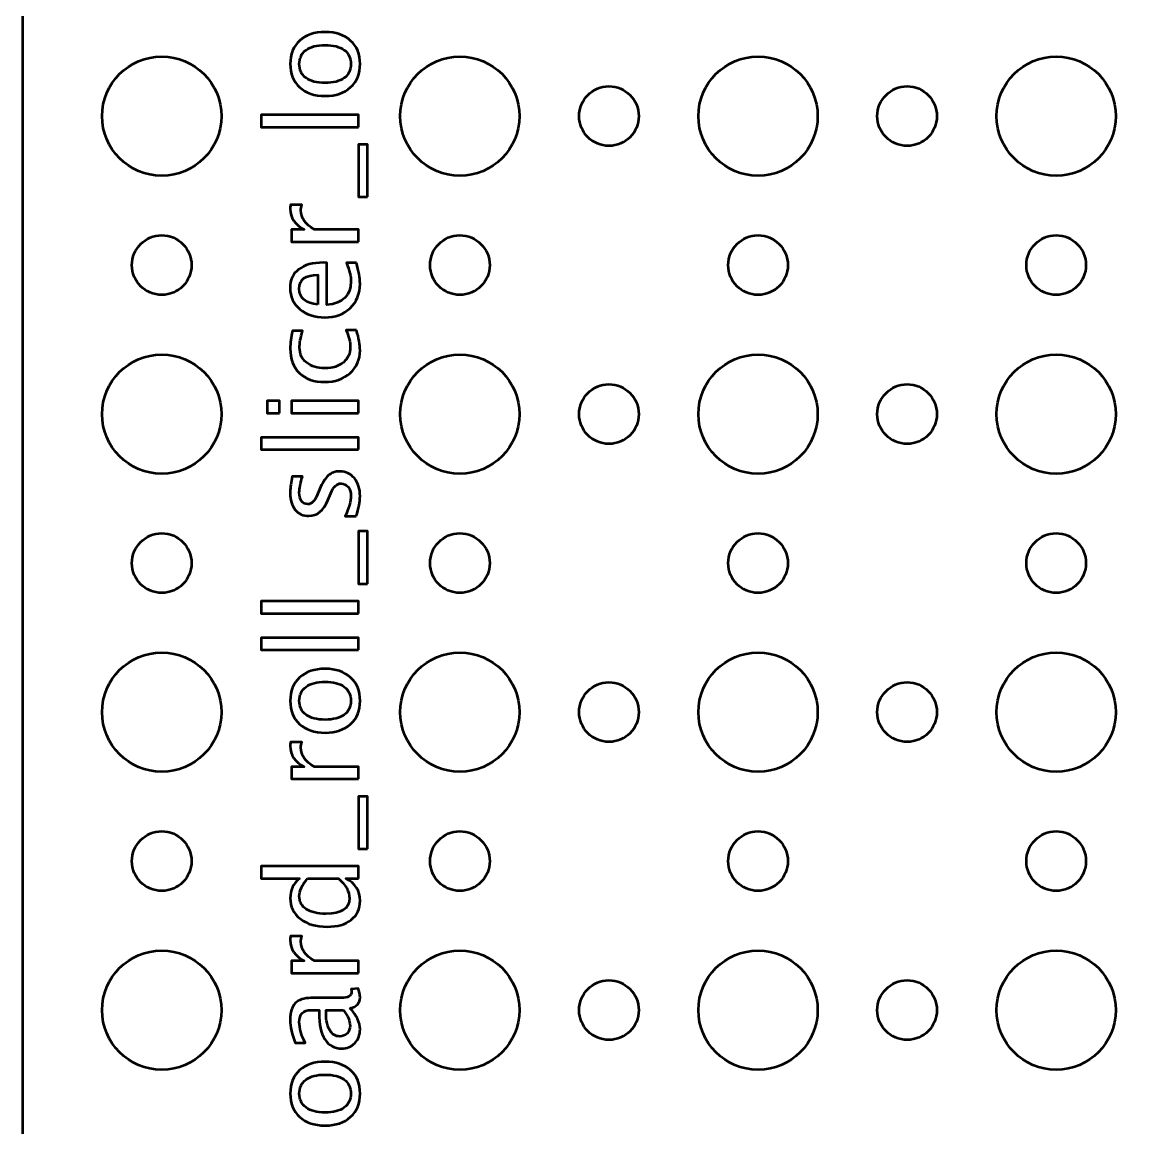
# Model space of a CAD drawing. Header units: centimetres. Extents: x -23.2 to 23.2, y -20.2 to 20.2.
# Drawn here: x -23.2 to -17.52, y -9.59 to -4.03 of the extents above; entities that cross this region are included whole.
import ezdxf

# ---------------------------------------------------------------- set-up
doc = ezdxf.new("R2010")
doc.units = ezdxf.units.CM
doc.header["$MEASUREMENT"] = 0
doc.layers.add('Layer 1', color=7, linetype='Continuous')

msp = doc.modelspace()

# ---------------------------------------------------------------- linework, layer by layer
at = {"layer": 'Layer 1', "lineweight": 53}
for centre, major_axis in [((-22.49999, -4.50001), (0, 0.30001)), ((-20.99999, -4.50001), (0, 0.30001)), ((-19.49999, -4.50001), (0, 0.30001)), ((-17.99999, -4.50001), (0, 0.30001)), ((-20.25, -4.5), (0, 0.15)), ((-18.75, -4.5), (0, 0.15)), ((-22.5, -5.25), (0, 0.15)), ((-21, -5.25), (0, 0.15)), ((-19.5, -5.25), (0, 0.15)), ((-18, -5.25), (0, 0.15)), ((-22.49999, -6.00001), (0, 0.30001)), ((-20.99999, -6.00001), (0, 0.30001)), ((-19.49999, -6.00001), (0, 0.30001)), ((-17.99999, -6.00001), (0, 0.30001)), ((-20.25, -6), (0, 0.15)), ((-18.75, -6), (0, 0.15)), ((-22.5, -6.75), (0, 0.15)), ((-21, -6.75), (0, 0.15)), ((-19.5, -6.75), (0, 0.15)), ((-18, -6.75), (0, 0.15)), ((-22.49999, -7.50001), (0, 0.30001)), ((-20.99999, -7.50001), (0, 0.30001)), ((-19.49999, -7.50001), (0, 0.30001)), ((-17.99999, -7.50001), (0, 0.30001)), ((-20.25, -7.5), (0, 0.15)), ((-18.75, -7.5), (0, 0.15)), ((-22.5, -8.25), (0, 0.15)), ((-21, -8.25), (0, 0.15)), ((-19.5, -8.25), (0, 0.15)), ((-18, -8.25), (0, 0.15)), ((-22.49999, -9.00001), (0, 0.30001)), ((-20.99999, -9.00001), (0, 0.30001)), ((-19.49999, -9.00001), (0, 0.30001)), ((-17.99999, -9.00001), (0, 0.30001)), ((-20.25, -9), (0, 0.15)), ((-18.75, -9), (0, 0.15))]:
    msp.add_ellipse(centre, major_axis=major_axis, ratio=1, dxfattribs=at)
msp.add_open_spline([(-22.7, -20.2), (-22.97614, -20.2), (-23.2, -19.97614), (-23.2, -19.7), (-23.2, -19.7), (-23.2, -19.7), (-23.2, 19.7), (-23.2, 19.7), (-23.2, 19.7), (-23.2, 19.97614), (-22.97614, 20.2), (-22.7, 20.2), (-22.7, 20.2), (-18.95782, 20.2), (-13.47204, 20.2), (-10.3, 20.2), (-10.3, 20.2), (-10.02386, 20.2), (-9.8, 19.97614), (-9.8, 19.7), (-9.8, 19.7), (-9.8, 19.7), (-9.8, 2.2), (-9.8, 2.2), (-9.8, 2.2), (-9.8, 2.2), (22.7, 2.2), (22.7, 2.2), (22.7, 2.2), (22.97614, 2.2), (23.2, 1.97614), (23.2, 1.7), (23.2, 1.7), (23.2, 1.7), (23.2, -4.7), (23.2, -4.7), (23.2, -4.7), (23.2, -4.97614), (22.97614, -5.2), (22.7, -5.2), (22.7, -5.2), (22.7, -5.2), (-9.8, -5.2), (-9.8, -5.2), (-9.8, -5.2), (-9.8, -5.2), (-9.8, -19.7), (-9.8, -19.7), (-9.8, -19.7), (-9.8, -19.97614), (-10.02386, -20.2), (-10.3, -20.2), (-10.3, -20.2), (-15.07775, -20.2), (-17.92225, -20.2), (-22.7, -20.2)], degree=3, knots=[0, 0, 0, 0, 0.0666667, 0.0666667, 0.0666667, 0.0666667, 0.1333333, 0.1333333, 0.1333333, 0.1333333, 0.2, 0.2, 0.2, 0.2, 0.2666667, 0.2666667, 0.2666667, 0.2666667, 0.3333333, 0.3333333, 0.3333333, 0.3333333, 0.4, 0.4, 0.4, 0.4, 0.4666667, 0.4666667, 0.4666667, 0.4666667, 0.5333333, 0.5333333, 0.5333333, 0.5333333, 0.6, 0.6, 0.6, 0.6, 0.6666667, 0.6666667, 0.6666667, 0.6666667, 0.7333333, 0.7333333, 0.7333333, 0.7333333, 0.8, 0.8, 0.8, 0.8, 0.8666667, 0.8666667, 0.8666667, 0.8666667, 1, 1, 1, 1], dxfattribs=at)
at = {"layer": 'Layer 1', "color": 5, "lineweight": 53}
for points, knots in [([(-21.50235, -4.2376), (-21.50235, -4.28703), (-21.51812, -4.32619), (-21.54966, -4.35496), (-21.54966, -4.35496), (-21.5812, -4.38386), (-21.62406, -4.39825), (-21.67814, -4.39825), (-21.67814, -4.39825), (-21.73211, -4.39825), (-21.77487, -4.38386), (-21.8063, -4.35496), (-21.8063, -4.35496), (-21.83774, -4.32619), (-21.85351, -4.28703), (-21.85351, -4.2376), (-21.85351, -4.2376), (-21.85351, -4.18818), (-21.83774, -4.14902), (-21.8063, -4.12024), (-21.8063, -4.12024), (-21.77487, -4.09134), (-21.73211, -4.07695), (-21.67814, -4.07695), (-21.67814, -4.07695), (-21.62406, -4.07695), (-21.5812, -4.09134), (-21.54966, -4.12024), (-21.54966, -4.12024), (-21.51812, -4.14902), (-21.50235, -4.18818), (-21.50235, -4.2376)], [0, 0, 0, 0, 0.1111111, 0.1111111, 0.1111111, 0.1111111, 0.2222222, 0.2222222, 0.2222222, 0.2222222, 0.3333333, 0.3333333, 0.3333333, 0.3333333, 0.4444444, 0.4444444, 0.4444444, 0.4444444, 0.5555556, 0.5555556, 0.5555556, 0.5555556, 0.6666667, 0.6666667, 0.6666667, 0.6666667, 0.7777778, 0.7777778, 0.7777778, 0.7777778, 1, 1, 1, 1]), ([(-21.54807, -4.23771), (-21.54807, -4.20755), (-21.55939, -4.18405), (-21.58215, -4.16733), (-21.58215, -4.16733), (-21.6048, -4.15072), (-21.63686, -4.14235), (-21.67814, -4.14235), (-21.67814, -4.14235), (-21.71931, -4.14235), (-21.75127, -4.15072), (-21.77392, -4.16733), (-21.77392, -4.16733), (-21.79646, -4.18405), (-21.80779, -4.20755), (-21.80779, -4.23771), (-21.80779, -4.23771), (-21.80779, -4.26798), (-21.79646, -4.29147), (-21.77392, -4.30798), (-21.77392, -4.30798), (-21.75127, -4.3246), (-21.71931, -4.33284), (-21.67814, -4.33284), (-21.67814, -4.33284), (-21.63686, -4.33284), (-21.6048, -4.3246), (-21.58215, -4.30798), (-21.58215, -4.30798), (-21.55939, -4.29147), (-21.54807, -4.26798), (-21.54807, -4.23771)], [0, 0, 0, 0, 0.1111111, 0.1111111, 0.1111111, 0.1111111, 0.2222222, 0.2222222, 0.2222222, 0.2222222, 0.3333333, 0.3333333, 0.3333333, 0.3333333, 0.4444444, 0.4444444, 0.4444444, 0.4444444, 0.5555556, 0.5555556, 0.5555556, 0.5555556, 0.6666667, 0.6666667, 0.6666667, 0.6666667, 0.7777778, 0.7777778, 0.7777778, 0.7777778, 1, 1, 1, 1]), ([(-21.50997, -4.55509), (-21.50997, -4.55509), (-21.99956, -4.55509), (-21.99956, -4.55509), (-21.99956, -4.55509), (-21.99956, -4.55509), (-21.99956, -4.49414), (-21.99956, -4.49414), (-21.99956, -4.49414), (-21.99956, -4.49414), (-21.50997, -4.49414), (-21.50997, -4.49414), (-21.50997, -4.49414), (-21.50997, -4.49414), (-21.50997, -4.55509), (-21.50997, -4.55509)], [0, 0, 0, 0, 0.2, 0.2, 0.2, 0.2, 0.4, 0.4, 0.4, 0.4, 0.6, 0.6, 0.6, 0.6, 1, 1, 1, 1]), ([(-21.46425, -4.90688), (-21.46425, -4.90688), (-21.50997, -4.90688), (-21.50997, -4.90688), (-21.50997, -4.90688), (-21.50997, -4.90688), (-21.50997, -4.64273), (-21.50997, -4.64273), (-21.50997, -4.64273), (-21.50997, -4.64273), (-21.46425, -4.64273), (-21.46425, -4.64273), (-21.46425, -4.64273), (-21.46425, -4.64273), (-21.46425, -4.90688), (-21.46425, -4.90688)], [0, 0, 0, 0, 0.2, 0.2, 0.2, 0.2, 0.4, 0.4, 0.4, 0.4, 0.6, 0.6, 0.6, 0.6, 1, 1, 1, 1]), ([(-21.50997, -5.13241), (-21.50997, -5.13241), (-21.84652, -5.13241), (-21.84652, -5.13241), (-21.84652, -5.13241), (-21.84652, -5.13241), (-21.84652, -5.07146), (-21.84652, -5.07146), (-21.84652, -5.07146), (-21.84652, -5.07146), (-21.78291, -5.07146), (-21.78291, -5.07146), (-21.78291, -5.07146), (-21.83001, -5.04722), (-21.85351, -5.01209), (-21.85351, -4.96594), (-21.85351, -4.96594), (-21.85351, -4.9597), (-21.85298, -4.95314), (-21.85192, -4.94636), (-21.85192, -4.94636), (-21.85192, -4.94636), (-21.79487, -4.94636), (-21.79487, -4.94636), (-21.79487, -4.94636), (-21.79837, -4.95695), (-21.80017, -4.96626), (-21.80017, -4.9743), (-21.80017, -4.9743), (-21.80017, -5.01304), (-21.77731, -5.04542), (-21.73148, -5.07146), (-21.73148, -5.07146), (-21.73148, -5.07146), (-21.50997, -5.07146), (-21.50997, -5.07146), (-21.50997, -5.07146), (-21.50997, -5.07146), (-21.50997, -5.13241), (-21.50997, -5.13241)], [0, 0, 0, 0, 0.0909091, 0.0909091, 0.0909091, 0.0909091, 0.1818182, 0.1818182, 0.1818182, 0.1818182, 0.2727273, 0.2727273, 0.2727273, 0.2727273, 0.3636364, 0.3636364, 0.3636364, 0.3636364, 0.4545455, 0.4545455, 0.4545455, 0.4545455, 0.5454545, 0.5454545, 0.5454545, 0.5454545, 0.6363636, 0.6363636, 0.6363636, 0.6363636, 0.7272727, 0.7272727, 0.7272727, 0.7272727, 0.8181818, 0.8181818, 0.8181818, 0.8181818, 1, 1, 1, 1]), ([(-21.52077, -5.23919), (-21.50849, -5.28015), (-21.50235, -5.31518), (-21.50235, -5.34439), (-21.50235, -5.34439), (-21.50235, -5.39424), (-21.51886, -5.43477), (-21.55177, -5.46599), (-21.55177, -5.46599), (-21.58469, -5.49721), (-21.62734, -5.51287), (-21.67983, -5.51287), (-21.67983, -5.51287), (-21.73074, -5.51287), (-21.77254, -5.49911), (-21.80525, -5.47149), (-21.80525, -5.47149), (-21.83784, -5.44387), (-21.85414, -5.40853), (-21.85414, -5.36545), (-21.85414, -5.36545), (-21.85414, -5.32471), (-21.83964, -5.29317), (-21.81064, -5.27094), (-21.81064, -5.27094), (-21.78164, -5.24872), (-21.74058, -5.23761), (-21.68735, -5.23761), (-21.68735, -5.23761), (-21.68735, -5.23761), (-21.66872, -5.23792), (-21.66872, -5.23792), (-21.66872, -5.23792), (-21.66872, -5.23792), (-21.66872, -5.45064), (-21.66872, -5.45064), (-21.66872, -5.45064), (-21.58829, -5.44176), (-21.54807, -5.4025), (-21.54807, -5.33296), (-21.54807, -5.33296), (-21.54807, -5.30746), (-21.55527, -5.27624), (-21.56966, -5.23919), (-21.56966, -5.23919), (-21.56966, -5.23919), (-21.52077, -5.23919), (-21.52077, -5.23919)], [0, 0, 0, 0, 0.0769231, 0.0769231, 0.0769231, 0.0769231, 0.1538462, 0.1538462, 0.1538462, 0.1538462, 0.2307692, 0.2307692, 0.2307692, 0.2307692, 0.3076923, 0.3076923, 0.3076923, 0.3076923, 0.3846154, 0.3846154, 0.3846154, 0.3846154, 0.4615385, 0.4615385, 0.4615385, 0.4615385, 0.5384615, 0.5384615, 0.5384615, 0.5384615, 0.6153846, 0.6153846, 0.6153846, 0.6153846, 0.6923077, 0.6923077, 0.6923077, 0.6923077, 0.7692308, 0.7692308, 0.7692308, 0.7692308, 0.8461538, 0.8461538, 0.8461538, 0.8461538, 1, 1, 1, 1]), ([(-21.71444, -5.44746), (-21.71444, -5.44746), (-21.71444, -5.29888), (-21.71444, -5.29888), (-21.71444, -5.29888), (-21.77709, -5.29888), (-21.80842, -5.32227), (-21.80842, -5.36895), (-21.80842, -5.36895), (-21.80842, -5.41594), (-21.77709, -5.44208), (-21.71444, -5.44746)], [0, 0, 0, 0, 0.25, 0.25, 0.25, 0.25, 0.5, 0.5, 0.5, 0.5, 1, 1, 1, 1]), ([(-21.52013, -5.57776), (-21.50828, -5.61724), (-21.50235, -5.65131), (-21.50235, -5.67999), (-21.50235, -5.67999), (-21.50235, -5.7255), (-21.51918, -5.76318), (-21.55273, -5.79312), (-21.55273, -5.79312), (-21.58638, -5.82307), (-21.62882, -5.8381), (-21.67994, -5.8381), (-21.67994, -5.8381), (-21.73455, -5.8381), (-21.7772, -5.82328), (-21.80768, -5.79365), (-21.80768, -5.79365), (-21.83827, -5.76403), (-21.85351, -5.72265), (-21.85351, -5.66952), (-21.85351, -5.66952), (-21.85351, -5.64338), (-21.84991, -5.61395), (-21.84271, -5.58157), (-21.84271, -5.58157), (-21.84271, -5.58157), (-21.79128, -5.58157), (-21.79128, -5.58157), (-21.79128, -5.58157), (-21.80144, -5.61597), (-21.80652, -5.64401), (-21.80652, -5.6656), (-21.80652, -5.6656), (-21.80652, -5.69693), (-21.79477, -5.72201), (-21.77138, -5.74074), (-21.77138, -5.74074), (-21.74799, -5.75948), (-21.71677, -5.76888), (-21.67782, -5.76888), (-21.67782, -5.76888), (-21.64004, -5.76888), (-21.60956, -5.75916), (-21.58617, -5.73979), (-21.58617, -5.73979), (-21.56289, -5.72042), (-21.55125, -5.69513), (-21.55125, -5.6637), (-21.55125, -5.6637), (-21.55125, -5.63586), (-21.55844, -5.60729), (-21.57284, -5.57776), (-21.57284, -5.57776), (-21.57284, -5.57776), (-21.52013, -5.57776), (-21.52013, -5.57776)], [0, 0, 0, 0, 0.0666667, 0.0666667, 0.0666667, 0.0666667, 0.1333333, 0.1333333, 0.1333333, 0.1333333, 0.2, 0.2, 0.2, 0.2, 0.2666667, 0.2666667, 0.2666667, 0.2666667, 0.3333333, 0.3333333, 0.3333333, 0.3333333, 0.4, 0.4, 0.4, 0.4, 0.4666667, 0.4666667, 0.4666667, 0.4666667, 0.5333333, 0.5333333, 0.5333333, 0.5333333, 0.6, 0.6, 0.6, 0.6, 0.6666667, 0.6666667, 0.6666667, 0.6666667, 0.7333333, 0.7333333, 0.7333333, 0.7333333, 0.8, 0.8, 0.8, 0.8, 0.8666667, 0.8666667, 0.8666667, 0.8666667, 1, 1, 1, 1]), ([(-21.90812, -5.99495), (-21.90812, -5.99495), (-21.96908, -5.99495), (-21.96908, -5.99495), (-21.96908, -5.99495), (-21.96908, -5.99495), (-21.96908, -5.934), (-21.96908, -5.934), (-21.96908, -5.934), (-21.96908, -5.934), (-21.90812, -5.934), (-21.90812, -5.934), (-21.90812, -5.934), (-21.90812, -5.934), (-21.90812, -5.99495), (-21.90812, -5.99495)], [0, 0, 0, 0, 0.2, 0.2, 0.2, 0.2, 0.4, 0.4, 0.4, 0.4, 0.6, 0.6, 0.6, 0.6, 1, 1, 1, 1]), ([(-21.50997, -5.99495), (-21.50997, -5.99495), (-21.84652, -5.99495), (-21.84652, -5.99495), (-21.84652, -5.99495), (-21.84652, -5.99495), (-21.84652, -5.934), (-21.84652, -5.934), (-21.84652, -5.934), (-21.84652, -5.934), (-21.50997, -5.934), (-21.50997, -5.934), (-21.50997, -5.934), (-21.50997, -5.934), (-21.50997, -5.99495), (-21.50997, -5.99495)], [0, 0, 0, 0, 0.2, 0.2, 0.2, 0.2, 0.4, 0.4, 0.4, 0.4, 0.6, 0.6, 0.6, 0.6, 1, 1, 1, 1]), ([(-21.50997, -6.17846), (-21.50997, -6.17846), (-21.99956, -6.17846), (-21.99956, -6.17846), (-21.99956, -6.17846), (-21.99956, -6.17846), (-21.99956, -6.11751), (-21.99956, -6.11751), (-21.99956, -6.11751), (-21.99956, -6.11751), (-21.50997, -6.11751), (-21.50997, -6.11751), (-21.50997, -6.11751), (-21.50997, -6.11751), (-21.50997, -6.17846), (-21.50997, -6.17846)], [0, 0, 0, 0, 0.2, 0.2, 0.2, 0.2, 0.4, 0.4, 0.4, 0.4, 0.6, 0.6, 0.6, 0.6, 1, 1, 1, 1]), ([(-21.52204, -6.51426), (-21.52204, -6.51426), (-21.57792, -6.51426), (-21.57792, -6.51426), (-21.57792, -6.51426), (-21.55802, -6.47437), (-21.54807, -6.43977), (-21.54807, -6.41024), (-21.54807, -6.41024), (-21.54807, -6.39267), (-21.55283, -6.37807), (-21.56236, -6.36653), (-21.56236, -6.36653), (-21.57178, -6.355), (-21.58363, -6.34917), (-21.59792, -6.34917), (-21.59792, -6.34917), (-21.61877, -6.34917), (-21.63602, -6.36537), (-21.64967, -6.39775), (-21.64967, -6.39775), (-21.64967, -6.39775), (-21.6648, -6.43342), (-21.6648, -6.43342), (-21.6648, -6.43342), (-21.68661, -6.48601), (-21.71814, -6.51236), (-21.7591, -6.51236), (-21.7591, -6.51236), (-21.78842, -6.51236), (-21.81149, -6.50199), (-21.82832, -6.48124), (-21.82832, -6.48124), (-21.84514, -6.4605), (-21.85351, -6.43204), (-21.85351, -6.39595), (-21.85351, -6.39595), (-21.85351, -6.37722), (-21.85097, -6.35394), (-21.84578, -6.32631), (-21.84578, -6.32631), (-21.84578, -6.32631), (-21.84335, -6.31361), (-21.84335, -6.31361), (-21.84335, -6.31361), (-21.84335, -6.31361), (-21.79255, -6.31361), (-21.79255, -6.31361), (-21.79255, -6.31361), (-21.80271, -6.34759), (-21.80779, -6.37468), (-21.80779, -6.39489), (-21.80779, -6.39489), (-21.80779, -6.41267), (-21.80387, -6.42675), (-21.79614, -6.43744), (-21.79614, -6.43744), (-21.78842, -6.44802), (-21.77805, -6.45331), (-21.76503, -6.45331), (-21.76503, -6.45331), (-21.74672, -6.45331), (-21.73116, -6.4385), (-21.71857, -6.40876), (-21.71857, -6.40876), (-21.71857, -6.40876), (-21.70619, -6.37944), (-21.70619, -6.37944), (-21.70619, -6.37944), (-21.69222, -6.34621), (-21.6774, -6.32272), (-21.66184, -6.30896), (-21.66184, -6.30896), (-21.64628, -6.29509), (-21.62681, -6.28821), (-21.60353, -6.28821), (-21.60353, -6.28821), (-21.574, -6.28821), (-21.54976, -6.29986), (-21.53082, -6.32325), (-21.53082, -6.32325), (-21.51188, -6.34653), (-21.50235, -6.37637), (-21.50235, -6.41267), (-21.50235, -6.41267), (-21.50235, -6.44061), (-21.50891, -6.47437), (-21.52204, -6.51426)], [0, 0, 0, 0, 0.0434783, 0.0434783, 0.0434783, 0.0434783, 0.0869565, 0.0869565, 0.0869565, 0.0869565, 0.1304348, 0.1304348, 0.1304348, 0.1304348, 0.173913, 0.173913, 0.173913, 0.173913, 0.2173913, 0.2173913, 0.2173913, 0.2173913, 0.2608696, 0.2608696, 0.2608696, 0.2608696, 0.3043478, 0.3043478, 0.3043478, 0.3043478, 0.3478261, 0.3478261, 0.3478261, 0.3478261, 0.3913043, 0.3913043, 0.3913043, 0.3913043, 0.4347826, 0.4347826, 0.4347826, 0.4347826, 0.4782609, 0.4782609, 0.4782609, 0.4782609, 0.5217391, 0.5217391, 0.5217391, 0.5217391, 0.5652174, 0.5652174, 0.5652174, 0.5652174, 0.6086957, 0.6086957, 0.6086957, 0.6086957, 0.6521739, 0.6521739, 0.6521739, 0.6521739, 0.6956522, 0.6956522, 0.6956522, 0.6956522, 0.7391304, 0.7391304, 0.7391304, 0.7391304, 0.7826087, 0.7826087, 0.7826087, 0.7826087, 0.826087, 0.826087, 0.826087, 0.826087, 0.8695652, 0.8695652, 0.8695652, 0.8695652, 0.9130435, 0.9130435, 0.9130435, 0.9130435, 1, 1, 1, 1]), ([(-21.46425, -6.85399), (-21.46425, -6.85399), (-21.50997, -6.85399), (-21.50997, -6.85399), (-21.50997, -6.85399), (-21.50997, -6.85399), (-21.50997, -6.58984), (-21.50997, -6.58984), (-21.50997, -6.58984), (-21.50997, -6.58984), (-21.46425, -6.58984), (-21.46425, -6.58984), (-21.46425, -6.58984), (-21.46425, -6.58984), (-21.46425, -6.85399), (-21.46425, -6.85399)], [0, 0, 0, 0, 0.2, 0.2, 0.2, 0.2, 0.4, 0.4, 0.4, 0.4, 0.6, 0.6, 0.6, 0.6, 1, 1, 1, 1]), ([(-21.50997, -7.00321), (-21.50997, -7.00321), (-21.99956, -7.00321), (-21.99956, -7.00321), (-21.99956, -7.00321), (-21.99956, -7.00321), (-21.99956, -6.94226), (-21.99956, -6.94226), (-21.99956, -6.94226), (-21.99956, -6.94226), (-21.50997, -6.94226), (-21.50997, -6.94226), (-21.50997, -6.94226), (-21.50997, -6.94226), (-21.50997, -7.00321), (-21.50997, -7.00321)], [0, 0, 0, 0, 0.2, 0.2, 0.2, 0.2, 0.4, 0.4, 0.4, 0.4, 0.6, 0.6, 0.6, 0.6, 1, 1, 1, 1]), ([(-21.50997, -7.18673), (-21.50997, -7.18673), (-21.99956, -7.18673), (-21.99956, -7.18673), (-21.99956, -7.18673), (-21.99956, -7.18673), (-21.99956, -7.12578), (-21.99956, -7.12578), (-21.99956, -7.12578), (-21.99956, -7.12578), (-21.50997, -7.12578), (-21.50997, -7.12578), (-21.50997, -7.12578), (-21.50997, -7.12578), (-21.50997, -7.18673), (-21.50997, -7.18673)], [0, 0, 0, 0, 0.2, 0.2, 0.2, 0.2, 0.4, 0.4, 0.4, 0.4, 0.6, 0.6, 0.6, 0.6, 1, 1, 1, 1]), ([(-21.50235, -7.44285), (-21.50235, -7.49228), (-21.51812, -7.53144), (-21.54966, -7.56021), (-21.54966, -7.56021), (-21.5812, -7.58911), (-21.62406, -7.6035), (-21.67814, -7.6035), (-21.67814, -7.6035), (-21.73211, -7.6035), (-21.77487, -7.58911), (-21.8063, -7.56021), (-21.8063, -7.56021), (-21.83774, -7.53144), (-21.85351, -7.49228), (-21.85351, -7.44285), (-21.85351, -7.44285), (-21.85351, -7.39343), (-21.83774, -7.35427), (-21.8063, -7.32549), (-21.8063, -7.32549), (-21.77487, -7.29659), (-21.73211, -7.2822), (-21.67814, -7.2822), (-21.67814, -7.2822), (-21.62406, -7.2822), (-21.5812, -7.29659), (-21.54966, -7.32549), (-21.54966, -7.32549), (-21.51812, -7.35427), (-21.50235, -7.39343), (-21.50235, -7.44285)], [0, 0, 0, 0, 0.1111111, 0.1111111, 0.1111111, 0.1111111, 0.2222222, 0.2222222, 0.2222222, 0.2222222, 0.3333333, 0.3333333, 0.3333333, 0.3333333, 0.4444444, 0.4444444, 0.4444444, 0.4444444, 0.5555556, 0.5555556, 0.5555556, 0.5555556, 0.6666667, 0.6666667, 0.6666667, 0.6666667, 0.7777778, 0.7777778, 0.7777778, 0.7777778, 1, 1, 1, 1]), ([(-21.54807, -7.44296), (-21.54807, -7.4128), (-21.55939, -7.3893), (-21.58215, -7.37258), (-21.58215, -7.37258), (-21.6048, -7.35597), (-21.63686, -7.3476), (-21.67814, -7.3476), (-21.67814, -7.3476), (-21.71931, -7.3476), (-21.75127, -7.35597), (-21.77392, -7.37258), (-21.77392, -7.37258), (-21.79646, -7.3893), (-21.80779, -7.4128), (-21.80779, -7.44296), (-21.80779, -7.44296), (-21.80779, -7.47323), (-21.79646, -7.49672), (-21.77392, -7.51323), (-21.77392, -7.51323), (-21.75127, -7.52985), (-21.71931, -7.53809), (-21.67814, -7.53809), (-21.67814, -7.53809), (-21.63686, -7.53809), (-21.6048, -7.52985), (-21.58215, -7.51323), (-21.58215, -7.51323), (-21.55939, -7.49672), (-21.54807, -7.47323), (-21.54807, -7.44296)], [0, 0, 0, 0, 0.1111111, 0.1111111, 0.1111111, 0.1111111, 0.2222222, 0.2222222, 0.2222222, 0.2222222, 0.3333333, 0.3333333, 0.3333333, 0.3333333, 0.4444444, 0.4444444, 0.4444444, 0.4444444, 0.5555556, 0.5555556, 0.5555556, 0.5555556, 0.6666667, 0.6666667, 0.6666667, 0.6666667, 0.7777778, 0.7777778, 0.7777778, 0.7777778, 1, 1, 1, 1]), ([(-21.50997, -7.83664), (-21.50997, -7.83664), (-21.84652, -7.83664), (-21.84652, -7.83664), (-21.84652, -7.83664), (-21.84652, -7.83664), (-21.84652, -7.77569), (-21.84652, -7.77569), (-21.84652, -7.77569), (-21.84652, -7.77569), (-21.78291, -7.77569), (-21.78291, -7.77569), (-21.78291, -7.77569), (-21.83001, -7.75145), (-21.85351, -7.71632), (-21.85351, -7.67017), (-21.85351, -7.67017), (-21.85351, -7.66393), (-21.85298, -7.65737), (-21.85192, -7.65059), (-21.85192, -7.65059), (-21.85192, -7.65059), (-21.79487, -7.65059), (-21.79487, -7.65059), (-21.79487, -7.65059), (-21.79837, -7.66118), (-21.80017, -7.67049), (-21.80017, -7.67853), (-21.80017, -7.67853), (-21.80017, -7.71727), (-21.77731, -7.74965), (-21.73148, -7.77569), (-21.73148, -7.77569), (-21.73148, -7.77569), (-21.50997, -7.77569), (-21.50997, -7.77569), (-21.50997, -7.77569), (-21.50997, -7.77569), (-21.50997, -7.83664), (-21.50997, -7.83664)], [0, 0, 0, 0, 0.0909091, 0.0909091, 0.0909091, 0.0909091, 0.1818182, 0.1818182, 0.1818182, 0.1818182, 0.2727273, 0.2727273, 0.2727273, 0.2727273, 0.3636364, 0.3636364, 0.3636364, 0.3636364, 0.4545455, 0.4545455, 0.4545455, 0.4545455, 0.5454545, 0.5454545, 0.5454545, 0.5454545, 0.6363636, 0.6363636, 0.6363636, 0.6363636, 0.7272727, 0.7272727, 0.7272727, 0.7272727, 0.8181818, 0.8181818, 0.8181818, 0.8181818, 1, 1, 1, 1]), ([(-21.46425, -8.18843), (-21.46425, -8.18843), (-21.50997, -8.18843), (-21.50997, -8.18843), (-21.50997, -8.18843), (-21.50997, -8.18843), (-21.50997, -7.92428), (-21.50997, -7.92428), (-21.50997, -7.92428), (-21.50997, -7.92428), (-21.46425, -7.92428), (-21.46425, -7.92428), (-21.46425, -7.92428), (-21.46425, -7.92428), (-21.46425, -8.18843), (-21.46425, -8.18843)], [0, 0, 0, 0, 0.2, 0.2, 0.2, 0.2, 0.4, 0.4, 0.4, 0.4, 0.6, 0.6, 0.6, 0.6, 1, 1, 1, 1]), ([(-21.50997, -8.33723), (-21.50997, -8.33723), (-21.57315, -8.33723), (-21.57315, -8.33723), (-21.57315, -8.33723), (-21.52595, -8.36211), (-21.50235, -8.39957), (-21.50235, -8.44963), (-21.50235, -8.44963), (-21.50235, -8.49027), (-21.51706, -8.52222), (-21.54659, -8.5455), (-21.54659, -8.5455), (-21.57612, -8.56879), (-21.61644, -8.58043), (-21.66756, -8.58043), (-21.66756, -8.58043), (-21.72344, -8.58043), (-21.76842, -8.5672), (-21.80249, -8.54085), (-21.80249, -8.54085), (-21.83647, -8.51439), (-21.85351, -8.47969), (-21.85351, -8.43661), (-21.85351, -8.43661), (-21.85351, -8.39671), (-21.83827, -8.36348), (-21.80768, -8.33723), (-21.80768, -8.33723), (-21.80768, -8.33723), (-21.99956, -8.33723), (-21.99956, -8.33723), (-21.99956, -8.33723), (-21.99956, -8.33723), (-21.99956, -8.27627), (-21.99956, -8.27627), (-21.99956, -8.27627), (-21.99956, -8.27627), (-21.50997, -8.27627), (-21.50997, -8.27627), (-21.50997, -8.27627), (-21.50997, -8.27627), (-21.50997, -8.33723), (-21.50997, -8.33723)], [0, 0, 0, 0, 0.0833333, 0.0833333, 0.0833333, 0.0833333, 0.1666667, 0.1666667, 0.1666667, 0.1666667, 0.25, 0.25, 0.25, 0.25, 0.3333333, 0.3333333, 0.3333333, 0.3333333, 0.4166667, 0.4166667, 0.4166667, 0.4166667, 0.5, 0.5, 0.5, 0.5, 0.5833333, 0.5833333, 0.5833333, 0.5833333, 0.6666667, 0.6666667, 0.6666667, 0.6666667, 0.75, 0.75, 0.75, 0.75, 0.8333333, 0.8333333, 0.8333333, 0.8333333, 1, 1, 1, 1]), ([(-21.76598, -8.33723), (-21.79382, -8.36888), (-21.80779, -8.39883), (-21.80779, -8.42719), (-21.80779, -8.42719), (-21.80779, -8.45513), (-21.79614, -8.47672), (-21.77275, -8.49207), (-21.77275, -8.49207), (-21.74947, -8.50741), (-21.71645, -8.51502), (-21.67369, -8.51502), (-21.67369, -8.51502), (-21.59506, -8.51502), (-21.55569, -8.489), (-21.55569, -8.43682), (-21.55569, -8.43682), (-21.55569, -8.40296), (-21.57421, -8.36973), (-21.61115, -8.33723), (-21.61115, -8.33723), (-21.61115, -8.33723), (-21.76598, -8.33723), (-21.76598, -8.33723)], [0, 0, 0, 0, 0.1428571, 0.1428571, 0.1428571, 0.1428571, 0.2857143, 0.2857143, 0.2857143, 0.2857143, 0.4285714, 0.4285714, 0.4285714, 0.4285714, 0.5714286, 0.5714286, 0.5714286, 0.5714286, 0.7142857, 0.7142857, 0.7142857, 0.7142857, 1, 1, 1, 1]), ([(-21.50997, -8.81358), (-21.50997, -8.81358), (-21.84652, -8.81358), (-21.84652, -8.81358), (-21.84652, -8.81358), (-21.84652, -8.81358), (-21.84652, -8.75263), (-21.84652, -8.75263), (-21.84652, -8.75263), (-21.84652, -8.75263), (-21.78291, -8.75263), (-21.78291, -8.75263), (-21.78291, -8.75263), (-21.83001, -8.72839), (-21.85351, -8.69326), (-21.85351, -8.64711), (-21.85351, -8.64711), (-21.85351, -8.64087), (-21.85298, -8.63431), (-21.85192, -8.62753), (-21.85192, -8.62753), (-21.85192, -8.62753), (-21.79487, -8.62753), (-21.79487, -8.62753), (-21.79487, -8.62753), (-21.79837, -8.63812), (-21.80017, -8.64743), (-21.80017, -8.65547), (-21.80017, -8.65547), (-21.80017, -8.69421), (-21.77731, -8.72659), (-21.73148, -8.75263), (-21.73148, -8.75263), (-21.73148, -8.75263), (-21.50997, -8.75263), (-21.50997, -8.75263), (-21.50997, -8.75263), (-21.50997, -8.75263), (-21.50997, -8.81358), (-21.50997, -8.81358)], [0, 0, 0, 0, 0.0909091, 0.0909091, 0.0909091, 0.0909091, 0.1818182, 0.1818182, 0.1818182, 0.1818182, 0.2727273, 0.2727273, 0.2727273, 0.2727273, 0.3636364, 0.3636364, 0.3636364, 0.3636364, 0.4545455, 0.4545455, 0.4545455, 0.4545455, 0.5454545, 0.5454545, 0.5454545, 0.5454545, 0.6363636, 0.6363636, 0.6363636, 0.6363636, 0.7272727, 0.7272727, 0.7272727, 0.7272727, 0.8181818, 0.8181818, 0.8181818, 0.8181818, 1, 1, 1, 1]), ([(-21.55283, -8.99075), (-21.51918, -9.02737), (-21.50235, -9.06261), (-21.50235, -9.09648), (-21.50235, -9.09648), (-21.50235, -9.1243), (-21.51103, -9.14748), (-21.52849, -9.16579), (-21.52849, -9.16579), (-21.54595, -9.1842), (-21.56797, -9.19341), (-21.59453, -9.19341), (-21.59453, -9.19341), (-21.63126, -9.19341), (-21.65951, -9.17796), (-21.6792, -9.14705), (-21.6792, -9.14705), (-21.69888, -9.11616), (-21.70873, -9.07182), (-21.70873, -9.01403), (-21.70873, -9.01403), (-21.70873, -9.01403), (-21.70873, -8.99974), (-21.70873, -8.99974), (-21.70873, -8.99974), (-21.70873, -8.99974), (-21.74926, -8.99974), (-21.74926, -8.99974), (-21.74926, -8.99974), (-21.78831, -8.99974), (-21.80779, -9.02006), (-21.80779, -9.06081), (-21.80779, -9.06081), (-21.80779, -9.09235), (-21.79784, -9.12684), (-21.77794, -9.1642), (-21.77794, -9.1642), (-21.77794, -9.1642), (-21.82811, -9.1642), (-21.82811, -9.1642), (-21.82811, -9.1642), (-21.84504, -9.12314), (-21.85351, -9.08441), (-21.85351, -9.04811), (-21.85351, -9.04811), (-21.85351, -9.01075), (-21.84504, -8.98313), (-21.828, -8.96545), (-21.828, -8.96545), (-21.81096, -8.94767), (-21.78471, -8.93878), (-21.74926, -8.93878), (-21.74926, -8.93878), (-21.74926, -8.93878), (-21.59718, -8.93878), (-21.59718, -8.93878), (-21.59718, -8.93878), (-21.56236, -8.93878), (-21.5449, -8.9281), (-21.5449, -8.90661), (-21.5449, -8.90661), (-21.5449, -8.90397), (-21.54532, -8.90005), (-21.54617, -8.89486), (-21.54617, -8.89486), (-21.54617, -8.89486), (-21.5123, -8.89052), (-21.5123, -8.89052), (-21.5123, -8.89052), (-21.50563, -8.90439), (-21.50235, -8.91963), (-21.50235, -8.93635), (-21.50235, -8.93635), (-21.50235, -8.96482), (-21.51918, -8.98292), (-21.55283, -8.99075)], [0, 0, 0, 0, 0.05, 0.05, 0.05, 0.05, 0.1, 0.1, 0.1, 0.1, 0.15, 0.15, 0.15, 0.15, 0.2, 0.2, 0.2, 0.2, 0.25, 0.25, 0.25, 0.25, 0.3, 0.3, 0.3, 0.3, 0.35, 0.35, 0.35, 0.35, 0.4, 0.4, 0.4, 0.4, 0.45, 0.45, 0.45, 0.45, 0.5, 0.5, 0.5, 0.5, 0.55, 0.55, 0.55, 0.55, 0.6, 0.6, 0.6, 0.6, 0.65, 0.65, 0.65, 0.65, 0.7, 0.7, 0.7, 0.7, 0.75, 0.75, 0.75, 0.75, 0.8, 0.8, 0.8, 0.8, 0.85, 0.85, 0.85, 0.85, 0.9, 0.9, 0.9, 0.9, 1, 1, 1, 1]), ([(-21.58606, -8.99974), (-21.58606, -8.99974), (-21.67253, -8.99974), (-21.67253, -8.99974), (-21.67253, -8.99974), (-21.67253, -8.99974), (-21.67317, -9.01932), (-21.67317, -9.01932), (-21.67317, -9.01932), (-21.67317, -9.05319), (-21.66692, -9.0805), (-21.65443, -9.10134), (-21.65443, -9.10134), (-21.64184, -9.12208), (-21.62522, -9.13245), (-21.60448, -9.13245), (-21.60448, -9.13245), (-21.58998, -9.13245), (-21.5777, -9.12726), (-21.56765, -9.11701), (-21.56765, -9.11701), (-21.5576, -9.10664), (-21.55252, -9.09404), (-21.55252, -9.07912), (-21.55252, -9.07912), (-21.55252, -9.05372), (-21.56373, -9.02726), (-21.58606, -8.99974)], [0, 0, 0, 0, 0.125, 0.125, 0.125, 0.125, 0.25, 0.25, 0.25, 0.25, 0.375, 0.375, 0.375, 0.375, 0.5, 0.5, 0.5, 0.5, 0.625, 0.625, 0.625, 0.625, 0.75, 0.75, 0.75, 0.75, 1, 1, 1, 1]), ([(-21.50235, -9.42032), (-21.50235, -9.46975), (-21.51812, -9.50891), (-21.54966, -9.53768), (-21.54966, -9.53768), (-21.5812, -9.56658), (-21.62406, -9.58097), (-21.67814, -9.58097), (-21.67814, -9.58097), (-21.73211, -9.58097), (-21.77487, -9.56658), (-21.8063, -9.53768), (-21.8063, -9.53768), (-21.83774, -9.50891), (-21.85351, -9.46975), (-21.85351, -9.42032), (-21.85351, -9.42032), (-21.85351, -9.3709), (-21.83774, -9.33174), (-21.8063, -9.30296), (-21.8063, -9.30296), (-21.77487, -9.27406), (-21.73211, -9.25967), (-21.67814, -9.25967), (-21.67814, -9.25967), (-21.62406, -9.25967), (-21.5812, -9.27406), (-21.54966, -9.30296), (-21.54966, -9.30296), (-21.51812, -9.33174), (-21.50235, -9.3709), (-21.50235, -9.42032)], [0, 0, 0, 0, 0.1111111, 0.1111111, 0.1111111, 0.1111111, 0.2222222, 0.2222222, 0.2222222, 0.2222222, 0.3333333, 0.3333333, 0.3333333, 0.3333333, 0.4444444, 0.4444444, 0.4444444, 0.4444444, 0.5555556, 0.5555556, 0.5555556, 0.5555556, 0.6666667, 0.6666667, 0.6666667, 0.6666667, 0.7777778, 0.7777778, 0.7777778, 0.7777778, 1, 1, 1, 1]), ([(-21.54807, -9.42043), (-21.54807, -9.39027), (-21.55939, -9.36677), (-21.58215, -9.35005), (-21.58215, -9.35005), (-21.6048, -9.33344), (-21.63686, -9.32507), (-21.67814, -9.32507), (-21.67814, -9.32507), (-21.71931, -9.32507), (-21.75127, -9.33344), (-21.77392, -9.35005), (-21.77392, -9.35005), (-21.79646, -9.36677), (-21.80779, -9.39027), (-21.80779, -9.42043), (-21.80779, -9.42043), (-21.80779, -9.4507), (-21.79646, -9.47419), (-21.77392, -9.4907), (-21.77392, -9.4907), (-21.75127, -9.50732), (-21.71931, -9.51556), (-21.67814, -9.51556), (-21.67814, -9.51556), (-21.63686, -9.51556), (-21.6048, -9.50732), (-21.58215, -9.4907), (-21.58215, -9.4907), (-21.55939, -9.47419), (-21.54807, -9.4507), (-21.54807, -9.42043)], [0, 0, 0, 0, 0.1111111, 0.1111111, 0.1111111, 0.1111111, 0.2222222, 0.2222222, 0.2222222, 0.2222222, 0.3333333, 0.3333333, 0.3333333, 0.3333333, 0.4444444, 0.4444444, 0.4444444, 0.4444444, 0.5555556, 0.5555556, 0.5555556, 0.5555556, 0.6666667, 0.6666667, 0.6666667, 0.6666667, 0.7777778, 0.7777778, 0.7777778, 0.7777778, 1, 1, 1, 1])]:
    msp.add_open_spline(points, degree=3, knots=knots, dxfattribs=at)

doc.saveas('drawing.dxf')
